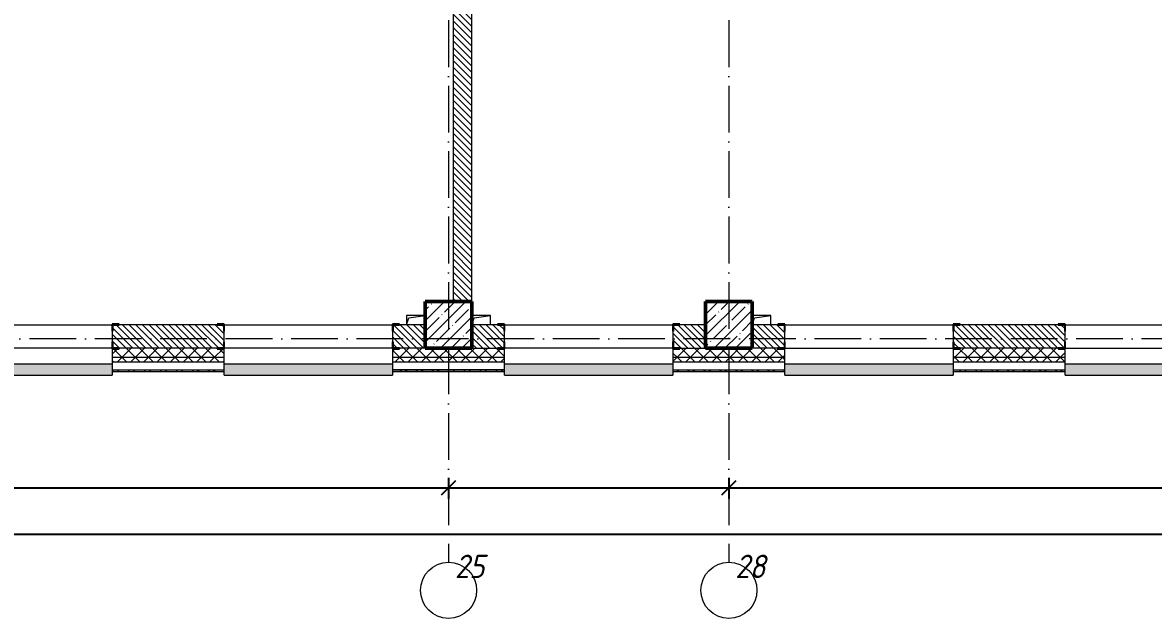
# Model space of a CAD drawing. Header units: millimetres. Extents: x -401725 to 250493, y 305116 to 802890.
# Drawn here: x 15733 to 27833, y 374196 to 380568 of the extents above; entities that cross this region are included whole.
import ezdxf

# ---------------------------------------------------------------- set-up
doc = ezdxf.new("R2010")
doc.units = ezdxf.units.MM
doc.linetypes.add('50_200_ШТРИХ_1Т_ш5_п1_п1_', pattern=[700, 500, -100, 0, -100])
for name, color, linetype, lineweight in [('A-____-____-DIMS', 7, 'Continuous', 9), ('A-GENM-____-MCUT', 7, 'Continuous', 25), ('A-GENM-____-OTLN', 7, 'Continuous', 9), ('A-GENM-____-OTLN-1', 7, 'Continuous', 25), ('A-GLAZ-____-OTLN', 7, 'Continuous', 9), ('A-WALL-____-MCUT', 7, 'Continuous', 13), ('A-WALL-____-MCUT-1', 7, 'Continuous', 9), ('A-WALL-____-OTLN', 7, 'Continuous', 9), ('A-WALL-____-PATT-1', 7, 'Continuous', 9), ('A-WALL-FNSH-MCUT-1', 7, 'Continuous', 9), ('S-COLS-____-MCUT', 7, 'Continuous', 50), ('S-COLS-____-OTLN', 7, 'Continuous', 9), ('S-GRID-____-IDEN', 7, 'Continuous', 9), ('S-GRID-____-OTLN-1', 7, '50_200_ШТРИХ_1Т_ш5_п1_п1_', 9)]:
    doc.layers.add(name, color=color, linetype=linetype, lineweight=lineweight)
doc.layers.add('A-GLAZ-____-OTLN-1', color=7, linetype='Continuous', lineweight=9, true_color=0xc0c0c0)
doc.styles.add('ISOCPEUR_I', font='isocpeui.ttf', dxfattribs={"width": 0.9, "height": 2.5})
doc.styles.add('ISOCPEUR_I_9', font='isocpeui.ttf', dxfattribs={"width": 0.9, "height": 250})
doc.dimstyles.new('ISO-2_5_0_9К_БОЛЬШОЙ_ОСИ', dxfattribs={"dimscale": 304.8, "dimtxt": 248.995294, "dimasz": 0.492126, "dimexe": 0.393701, "dimexo": 0, "dimgap": 0, "dimtad": 1, "dimdec": 0, "dimzin": 0, "dimdsep": 46, "dimtxsty": 'ISOCPEUR_I', "dimblk1": 'OBLIQUE', "dimblk2": 'OBLIQUE', "dimsah": 1, "dimcen": 0.09, "dimdle": 0.393701, "dimazin": 0, "dimtfac": 1, "dimtdec": 4, "dimtix": 1, "dimtmove": 0, "dimatfit": 3, "dimfxl": 1, "dimtvp": 1, "dimtolj": 1, "dimtzin": 0, "dimarcsym": 2})
pattern_1 = [(135, (-15659.08, 321904.697), (-35.35534, -35.35534), [])]
pattern_2 = [(45, (-15659.08, 321904.7), (-70.71068, 70.71068), []), (135, (-15659.08, 321904.7), (-70.71068, -70.71068), [])]

# ---------------------------------------------------------------- blocks, each defined once
blk = doc.blocks.new('BSC_Колонна _Прямоугольная - 500х500-V13-АР1_План отверстий 2 этажа в осях 1-64_Ю-ЯЯ')
at = {"layer": 'S-COLS-____-OTLN'}
h = blk.add_hatch(dxfattribs=at)
h.set_pattern_fill('FP_22', color=256, style=0, pattern_type=2)
h.set_pattern_definition([(45, (-35950, -55431.04), (-114.04925, 114.04925), []), (45, (-35835.95, -55431.04), (-114.04925, 114.04925), [201.613, -40.323, 3.353, -36.97])])
h.paths.add_polyline_path([(-250, -250), (250, -250), (250, 250), (-250, 250), (-250, 179)], flags=0)
at = {"layer": 'S-COLS-____-MCUT'}
for p, q in [((250, 250), (-250, 250)), ((-250, 250), (-250, -250)), ((250, -250), (250, 250)), ((-250, -250), (250, -250))]:
    blk.add_line(p, q, dxfattribs=at)
blk = doc.blocks.new('BSC_Колонна _Прямоугольная - 500х500-V43-АР1_План отверстий 2 этажа в осях 1-64_Ю-ЯЯ')
at = {"layer": 'S-COLS-____-OTLN'}
h = blk.add_hatch(dxfattribs=at)
h.set_pattern_fill('FP_53', color=256, style=0, pattern_type=2)
h.set_pattern_definition([(45, (-38950, -55431.04), (-114.04925, 114.04925), []), (45, (-38835.95, -55431.04), (-114.04925, 114.04925), [201.613, -40.323, 3.353, -36.97])])
h.paths.add_polyline_path([(-250, -250), (250, -250), (250, 250), (-250, 250)], flags=0)
at = {"layer": 'S-COLS-____-MCUT'}
for p, q in [((250, 250), (-250, 250)), ((-250, 250), (-250, -250)), ((250, -250), (250, 250)), ((-250, -250), (250, -250))]:
    blk.add_line(p, q, dxfattribs=at)
blk = doc.blocks.new('Фахверк_СКБ_Уголок - 250_2700-27497298-АР1_План отверстий 2 этажа в осях 1-64_Ю-ЯЯ')
at = {"layer": 'A-GENM-____-MCUT'}
for p, q in [((200, 181), (125, 181)), ((125, 181), (125, 106)), ((131, 106), (131, 175)), ((131, 175), (200, 175)), ((200, 175), (200, 181)), ((125, 106), (131, 106)), ((131, -6), (125, -6)), ((125, -6), (125, -81)), ((125, -81), (200, -81)), ((131, -75), (131, -6)), ((200, -75), (131, -75)), ((200, -81), (200, -75))]:
    blk.add_line(p, q, dxfattribs=at)
blk = doc.blocks.new('AR_Отверстие прямоугольное _в плите_ - AR_Отверстие прямоугольное _в плите_-V167-АР1_План отверстий 2 этажа в осях 1-64_Ю-ЯЯ')
at = {"layer": 'A-GENM-____-OTLN'}
for p, q in [((100, 50), (-100, 50)), ((-100, -50), (-75, 25)), ((-75, 25), (100, 50)), ((100, -50), (100, 50))]:
    blk.add_line(p, q, dxfattribs=at)
blk = doc.blocks.new('AR_Отверстие прямоугольное _в плите_ - AR_Отверстие прямоугольное _в плите_-V175-АР1_План отверстий 2 этажа в осях 1-64_Ю-ЯЯ')
at = {"layer": 'A-GENM-____-OTLN'}
for p, q in [((100, 50), (-100, 50)), ((-100, 50), (-100, -50)), ((-100, -50), (-75, 25)), ((-75, 25), (100, 50))]:
    blk.add_line(p, q, dxfattribs=at)
blk = doc.blocks.new('Отлив_СКБ - Отлив витража_120_НВФ-31885687-АР1_План отверстий 2 этажа в осях 1-64_Ю-ЯЯ')
at = {"layer": 'A-GLAZ-____-OTLN-1'}
for points in [[(0, 0), (0, -2), (1800, -2), (1800, 0), (1023, 0)], [(0, -83), (0, -120), (1800, -120), (1800, -2), (0, -2), (0, -63)]]:
    blk.add_hatch(color=256, dxfattribs=at).paths.add_polyline_path(points, flags=0)
at = {"layer": 'A-GLAZ-____-OTLN'}
for p, q in [((0, 0), (1800, 0)), ((1800, -2), (0, -2)), ((0, -120), (0, -83)), ((0, -120), (1800, -120)), ((1800, -83), (1800, -120))]:
    blk.add_line(p, q, dxfattribs=at)
blk = doc.blocks.new('Ось сетки - Круг_Ø6_00__ISO-2_5_0_9K_-25732049-АР1_План отверстий 2 этажа в осях 1-64_Ю-ЯЯ')
at = {"layer": 'S-GRID-____-IDEN'}
blk.add_circle((0, 0), 3, dxfattribs=at)
blk = doc.blocks.new('_Oblique')
at = {"color": 0, "linetype": 'ByBlock', "lineweight": -2}
blk.add_line((-0.5, -0.5), (0.5, 0.5), dxfattribs=at)
blk = doc.blocks.new('*D8831')
at = {"layer": 'A-____-____-DIMS', "color": 0, "lineweight": -2, "transparency": 16777216}
for p, q in [((14291, 375699), (14291, 375473)), ((20291, 375699), (20291, 375473)), ((14171, 375593), (20411, 375593))]:
    blk.add_line(p, q, dxfattribs=at)
at = {"layer": 'Defpoints', "color": 0, "transparency": 16777216}
for p in [(14291, 375699), (20291, 375699), (20291, 375593)]:
    blk.add_point(p, dxfattribs=at)
at = {"layer": 'A-____-____-DIMS', "color": 0, "lineweight": -2, "transparency": 16777216, "xscale": 150, "yscale": 150, "zscale": 150, "rotation": 180}
blk.add_blockref('_Oblique', (14291, 375593), dxfattribs=at)
at = {"layer": 'A-____-____-DIMS', "color": 0, "lineweight": -2, "transparency": 16777216, "xscale": 150, "yscale": 150, "zscale": 150}
blk.add_blockref('_Oblique', (20291, 375593), dxfattribs=at)
at = {"layer": 'A-____-____-DIMS', "color": 0, "transparency": 16777216, "insert": (17291, 375594), "char_height": 2.5, "width": 758.48, "attachment_point": 5, "style": 'ISOCPEUR_I'}
blk.add_mtext('\\A1;6000', dxfattribs=at)
blk = doc.blocks.new('*D8832')
at = {"layer": 'A-____-____-DIMS', "color": 0, "lineweight": -2, "transparency": 16777216}
for p, q in [((20291, 375699), (20291, 375473)), ((23291, 375699), (23291, 375473)), ((20171, 375593), (23411, 375593))]:
    blk.add_line(p, q, dxfattribs=at)
at = {"layer": 'Defpoints', "color": 0, "transparency": 16777216}
for p in [(20291, 375699), (23291, 375699), (23291, 375593)]:
    blk.add_point(p, dxfattribs=at)
at = {"layer": 'A-____-____-DIMS', "color": 0, "lineweight": -2, "transparency": 16777216, "xscale": 150, "yscale": 150, "zscale": 150, "rotation": 180}
blk.add_blockref('_Oblique', (20291, 375593), dxfattribs=at)
at = {"layer": 'A-____-____-DIMS', "color": 0, "lineweight": -2, "transparency": 16777216, "xscale": 150, "yscale": 150, "zscale": 150}
blk.add_blockref('_Oblique', (23291, 375593), dxfattribs=at)
at = {"layer": 'A-____-____-DIMS', "color": 0, "transparency": 16777216, "insert": (21791, 375594), "char_height": 2.5, "width": 758.48, "attachment_point": 5, "style": 'ISOCPEUR_I'}
blk.add_mtext('\\A1;3000', dxfattribs=at)
blk = doc.blocks.new('*D8833')
at = {"layer": 'A-____-____-DIMS', "color": 0, "lineweight": -2, "transparency": 16777216}
for p, q in [((23291, 375699), (23291, 375473)), ((29291, 375699), (29291, 375473)), ((23171, 375593), (29411, 375593))]:
    blk.add_line(p, q, dxfattribs=at)
at = {"layer": 'Defpoints', "color": 0, "transparency": 16777216}
for p in [(23291, 375699), (29291, 375699), (29291, 375593)]:
    blk.add_point(p, dxfattribs=at)
at = {"layer": 'A-____-____-DIMS', "color": 0, "lineweight": -2, "transparency": 16777216, "xscale": 150, "yscale": 150, "zscale": 150, "rotation": 180}
blk.add_blockref('_Oblique', (23291, 375593), dxfattribs=at)
at = {"layer": 'A-____-____-DIMS', "color": 0, "lineweight": -2, "transparency": 16777216, "xscale": 150, "yscale": 150, "zscale": 150}
blk.add_blockref('_Oblique', (29291, 375593), dxfattribs=at)
at = {"layer": 'A-____-____-DIMS', "color": 0, "transparency": 16777216, "insert": (26291, 375594), "char_height": 2.5, "width": 758.48, "attachment_point": 5, "style": 'ISOCPEUR_I'}
blk.add_mtext('\\A1;6000', dxfattribs=at)
blk = doc.blocks.new('*D8996')
at = {"layer": 'A-____-____-DIMS', "color": 0, "lineweight": -2, "transparency": 16777216}
for p, q in [((-18009, 375202), (-18009, 374976)), ((55391, 375202), (55391, 374976)), ((-18129, 375096), (55511, 375096))]:
    blk.add_line(p, q, dxfattribs=at)
at = {"layer": 'Defpoints', "color": 0, "transparency": 16777216}
for p in [(-18009, 375202), (55391, 375202), (55391, 375096)]:
    blk.add_point(p, dxfattribs=at)
at = {"layer": 'A-____-____-DIMS', "color": 0, "lineweight": -2, "transparency": 16777216, "xscale": 150, "yscale": 150, "zscale": 150, "rotation": 180}
blk.add_blockref('_Oblique', (-18009, 375096), dxfattribs=at)
at = {"layer": 'A-____-____-DIMS', "color": 0, "lineweight": -2, "transparency": 16777216, "xscale": 150, "yscale": 150, "zscale": 150}
blk.add_blockref('_Oblique', (55391, 375096), dxfattribs=at)
at = {"layer": 'A-____-____-DIMS', "color": 0, "transparency": 16777216, "insert": (18691, 375098), "char_height": 2.5, "width": 971.08, "attachment_point": 5, "style": 'ISOCPEUR_I'}
blk.add_mtext('\\A1;73400', dxfattribs=at)

msp = doc.modelspace()

# ---------------------------------------------------------------- hatches: boundary and pattern name
at = {"layer": 'A-WALL-____-PATT-1'}
h = msp.add_hatch(dxfattribs=at)
h.set_pattern_fill('FP_6', color=256, style=0, pattern_type=2)
h.set_pattern_definition(pattern_1)
h.paths.add_polyline_path([(20340.9187, 377585.7392), (20540.9187, 377585.7392), (20540.9187, 381079.7392), (20471.9187, 381079.7392), (20471.9187, 381085.7392), (20540.9187, 381085.7392), (20540.9187, 384585.7392), (20340.9187, 384585.7392), (20340.9187, 381085.7392), (20409.9187, 381085.7392), (20409.9187, 381079.7392), (20340.9187, 381079.7392), (20340.9187, 379129.289)], flags=0)
h = msp.add_hatch(dxfattribs=at)
h.set_pattern_fill('FP_6', color=256, style=0, pattern_type=2)
h.set_pattern_definition(pattern_1)
h.paths.add_polyline_path([(19696.9187, 377085.7392), (20040.9187, 377085.7392), (20040.9187, 377335.7392), (19696.9187, 377335.7392), (19696.9187, 377266.7392), (19690.9187, 377266.7392), (19690.9187, 377154.7392), (19696.9187, 377154.7392)], flags=0)
h.paths.add_polyline_path([(17815.9187, 377085.7392), (17884.9187, 377085.7392), (17884.9187, 377154.7392), (17890.9187, 377154.7392), (17890.9187, 377266.7392), (17884.9187, 377266.7392), (17884.9187, 377335.7392), (16696.9187, 377335.7392), (16696.9187, 377266.7392), (16690.9187, 377266.7392), (16690.9187, 377154.7392), (16696.9187, 377154.7392), (16696.9187, 377085.7392), (16765.9187, 377085.7392)], flags=0)
h.paths.add_polyline_path([(14884.9187, 377085.7392), (14884.9187, 377154.7392), (14890.9187, 377154.7392), (14890.9187, 377266.7392), (14884.9187, 377266.7392), (14884.9187, 377335.7392), (14540.9187, 377335.7392), (14540.9187, 377085.7392), (14815.9187, 377085.7392)], flags=0)
h = msp.add_hatch(dxfattribs=at)
h.set_pattern_fill('FP_6', color=256, style=0, pattern_type=2)
h.set_pattern_definition(pattern_1)
h.paths.add_polyline_path([(23040.9187, 377085.7392), (23040.9187, 377335.7392), (22696.9187, 377335.7392), (22696.9187, 377266.7392), (22690.9187, 377266.7392), (22690.9187, 377154.7392), (22696.9187, 377154.7392), (22696.9187, 377085.7392), (22765.9187, 377085.7392)], flags=0)
h.paths.add_polyline_path([(20884.9187, 377085.7392), (20884.9187, 377154.7392), (20890.9187, 377154.7392), (20890.9187, 377266.7392), (20884.9187, 377266.7392), (20884.9187, 377335.7392), (20540.9187, 377335.7392), (20540.9187, 377085.7392), (20815.9187, 377085.7392)], flags=0)
h = msp.add_hatch(dxfattribs=at)
h.set_pattern_fill('FP_6', color=256, style=0, pattern_type=2)
h.set_pattern_definition(pattern_1)
h.paths.add_polyline_path([(28696.9187, 377085.7392), (29040.9187, 377085.7392), (29040.9187, 377335.7392), (28696.9187, 377335.7392), (28696.9187, 377266.7392), (28690.9187, 377266.7392), (28690.9187, 377154.7392), (28696.9187, 377154.7392), (28696.9187, 377090.0249)], flags=0)
h.paths.add_polyline_path([(25696.9187, 377085.7392), (26884.9187, 377085.7392), (26884.9187, 377154.7392), (26890.9187, 377154.7392), (26890.9187, 377266.7392), (26884.9187, 377266.7392), (26884.9187, 377335.7392), (25696.9187, 377335.7392), (25696.9187, 377266.7392), (25690.9187, 377266.7392), (25690.9187, 377154.7392), (25696.9187, 377154.7392)], flags=0)
h.paths.add_polyline_path([(23884.9187, 377085.7392), (23884.9187, 377154.7392), (23890.9187, 377154.7392), (23890.9187, 377266.7392), (23884.9187, 377266.7392), (23884.9187, 377335.7392), (23540.9187, 377335.7392), (23540.9187, 377085.7392), (23815.9187, 377085.7392)], flags=0)
h = msp.add_hatch(dxfattribs=at)
h.set_pattern_fill('FP_1', color=256, style=0, pattern_type=2)
h.set_pattern_definition(pattern_2)
h.paths.add_polyline_path([(58560.7656, 376985.7392), (58640.9187, 376985.7392), (58640.9187, 377085.7392), (52290.9187, 377085.7392), (52290.9187, 376985.7392), (55025.7643, 376985.7392)], flags=0)
h.paths.add_polyline_path([(49340.9187, 376985.7392), (51290.9187, 376985.7392), (51290.9187, 377085.7392), (49415.9187, 377085.7392), (49415.9187, 377079.7392), (49340.9187, 377079.7392)], flags=0)
h.paths.add_polyline_path([(48340.9187, 376985.7392), (48340.9187, 377079.7392), (48265.9187, 377079.7392), (48265.9187, 377085.7392), (47315.9187, 377085.7392), (47315.9187, 377079.7392), (47240.9187, 377079.7392), (47240.9187, 376985.7392), (47955.7616, 376985.7392)], flags=0)
h.paths.add_polyline_path([(44420.7603, 376985.7392), (45440.9187, 376985.7392), (45440.9187, 377079.7392), (45365.9187, 377079.7392), (45365.9187, 377085.7392), (44315.9187, 377085.7392), (44315.9187, 377079.7392), (44240.9187, 377079.7392), (44240.9187, 376985.7392), (44315.9187, 376985.7392)], flags=0)
h.paths.add_polyline_path([(42440.9187, 376985.7392), (42440.9187, 377079.7392), (42365.9187, 377079.7392), (42365.9187, 377085.7392), (41315.9187, 377085.7392), (41315.9187, 377079.7392), (41240.9187, 377079.7392), (41240.9187, 376985.7392), (41769.5093, 376985.7392)], flags=0)
h.paths.add_polyline_path([(38676.3831, 376985.7392), (39440.9187, 376985.7392), (39440.9187, 377079.7392), (39365.9187, 377079.7392), (39365.9187, 377085.7392), (38315.9187, 377085.7392), (38315.9187, 377079.7392), (38240.9187, 377079.7392), (38240.9187, 376985.7392), (38590.9187, 376985.7392)], flags=0)
h.paths.add_polyline_path([(36365.9187, 376985.7392), (36440.9187, 376985.7392), (36440.9187, 377079.7392), (36365.9187, 377079.7392), (36365.9187, 377085.7392), (35315.9187, 377085.7392), (35315.9187, 377079.7392), (35240.9187, 377079.7392), (35240.9187, 376985.7392), (35583.257, 376985.7392)], flags=0)
h.paths.add_polyline_path([(32240.9187, 376985.7392), (33440.9187, 376985.7392), (33440.9187, 377079.7392), (33365.9187, 377079.7392), (33365.9187, 377085.7392), (32315.9187, 377085.7392), (32315.9187, 377079.7392), (32240.9187, 377079.7392)], flags=0)
h.paths.add_polyline_path([(26815.9187, 376985.7392), (26890.9187, 376985.7392), (26890.9187, 377079.7392), (26815.9187, 377079.7392), (26815.9187, 377085.7392), (25765.9187, 377085.7392), (25765.9187, 377079.7392), (25690.9187, 377079.7392), (25690.9187, 376985.7392), (26745.7536, 376985.7392)], flags=0)
h.paths.add_polyline_path([(28765.9187, 376985.7392), (30440.9187, 376985.7392), (30440.9187, 377079.7392), (30365.9187, 377079.7392), (30365.9187, 377085.7392), (28765.9187, 377085.7392), (28765.9187, 377079.7392), (28690.9187, 377079.7392), (28690.9187, 376985.7392)], flags=0)
h.paths.add_polyline_path([(23815.9187, 376985.7392), (23890.9187, 376985.7392), (23890.9187, 377079.7392), (23815.9187, 377079.7392), (23815.9187, 377085.7392), (22765.9187, 377085.7392), (22765.9187, 377079.7392), (22690.9187, 377079.7392), (22690.9187, 376985.7392), (23540.9187, 376985.7392)], flags=0)
h.paths.add_polyline_path([(20890.9187, 376985.7392), (20890.9187, 377079.7392), (20815.9187, 377079.7392), (20815.9187, 377085.7392), (19765.9187, 377085.7392), (19765.9187, 377079.7392), (19690.9187, 377079.7392), (19690.9187, 376985.7392), (20559.5013, 376985.7392)], flags=0)
h.paths.add_polyline_path([(16690.9187, 376985.7392), (17890.9187, 376985.7392), (17890.9187, 377079.7392), (17815.9187, 377079.7392), (17815.9187, 377085.7392), (16765.9187, 377085.7392), (16765.9187, 377079.7392), (16690.9187, 377079.7392)], flags=0)
h.paths.add_polyline_path([(14890.9187, 376985.7392), (14890.9187, 377079.7392), (14815.9187, 377079.7392), (14815.9187, 377085.7392), (13765.9187, 377085.7392), (13765.9187, 377079.7392), (13690.9187, 377079.7392), (13690.9187, 376985.7392), (14815.9187, 376985.7392)], flags=0)
h.paths.add_polyline_path([(11040.9187, 376985.7392), (11890.9187, 376985.7392), (11890.9187, 377079.7392), (11815.9187, 377079.7392), (11815.9187, 377085.7392), (10765.9187, 377085.7392), (10765.9187, 377079.7392), (10690.9187, 377079.7392), (10690.9187, 376985.7392), (10838.2476, 376985.7392)], flags=0)
h.paths.add_polyline_path([(8890.9187, 376985.7392), (8890.9187, 377079.7392), (8815.9187, 377079.7392), (8815.9187, 377085.7392), (7765.9187, 377085.7392), (7765.9187, 377079.7392), (7690.9187, 377079.7392), (7690.9187, 376985.7392), (8186.9966, 376985.7392)], flags=0)
h.paths.add_polyline_path([(5890.9187, 376985.7392), (5890.9187, 377079.7392), (5815.9187, 377079.7392), (5815.9187, 377085.7392), (4765.9187, 377085.7392), (4765.9187, 377079.7392), (4690.9187, 377079.7392), (4690.9187, 376985.7392), (5815.9187, 376985.7392)], flags=0)
h.paths.add_polyline_path([(2890.9187, 376985.7392), (2890.9187, 377079.7392), (2815.9187, 377079.7392), (2815.9187, 377085.7392), (1765.9187, 377085.7392), (1765.9187, 377079.7392), (1690.9187, 377079.7392), (1690.9187, 376985.7392), (2884.4946, 376985.7392)], flags=0)
h.paths.add_polyline_path([(690.9187, 376985.7392), (690.9187, 377079.7392), (615.9187, 377079.7392), (615.9187, 377085.7392), (-9109.0813, 377085.7392), (-9109.0813, 376985.7392), (233.2436, 376985.7392)], flags=0)
h.paths.add_polyline_path([(-10109.0813, 376985.7392), (-10109.0813, 377085.7392), (-18109.0813, 377085.7392), (-18109.0813, 376985.7392), (-12139.2611, 376985.7392)], flags=0)
h = msp.add_hatch(dxfattribs=at)
h.set_pattern_fill('FP_1', color=256, style=0, pattern_type=2)
h.set_pattern_definition(pattern_2)
h.paths.add_polyline_path([(58640.9187, 376935.7392), (58640.9187, 376985.7392), (52290.9187, 376985.7392), (52290.9187, 376935.7392), (58560.7656, 376935.7392)], flags=0)
h.paths.add_polyline_path([(51290.9187, 376935.7392), (51290.9187, 376985.7392), (49340.9187, 376985.7392), (49340.9187, 376935.7392), (49723.2623, 376935.7392)], flags=0)
h.paths.add_polyline_path([(48340.9187, 376935.7392), (48340.9187, 376985.7392), (47240.9187, 376985.7392), (47240.9187, 376935.7392), (47955.7616, 376935.7392)], flags=0)
h.paths.add_polyline_path([(45440.9187, 376935.7392), (45440.9187, 376985.7392), (44240.9187, 376985.7392), (44240.9187, 376935.7392), (44420.7603, 376935.7392)], flags=0)
h.paths.add_polyline_path([(42440.9187, 376935.7392), (42440.9187, 376985.7392), (41240.9187, 376985.7392), (41240.9187, 376935.7392), (41769.5093, 376935.7392)], flags=0)
h.paths.add_polyline_path([(39440.9187, 376935.7392), (39440.9187, 376985.7392), (38240.9187, 376985.7392), (38240.9187, 376935.7392), (39118.2583, 376935.7392)], flags=0)
h.paths.add_polyline_path([(35240.9187, 376935.7392), (36440.9187, 376935.7392), (36440.9187, 376985.7392), (35240.9187, 376985.7392)], flags=0)
h.paths.add_polyline_path([(32932.006, 376935.7392), (33440.9187, 376935.7392), (33440.9187, 376985.7392), (32240.9187, 376985.7392), (32240.9187, 376935.7392)], flags=0)
h.paths.add_polyline_path([(28690.9187, 376935.7392), (30440.9187, 376935.7392), (30440.9187, 376985.7392), (28690.9187, 376985.7392)], flags=0)
h.paths.add_polyline_path([(25690.9187, 376935.7392), (26890.9187, 376935.7392), (26890.9187, 376985.7392), (25690.9187, 376985.7392)], flags=0)
h.paths.add_polyline_path([(23890.9187, 376935.7392), (23890.9187, 376985.7392), (22690.9187, 376985.7392), (22690.9187, 376935.7392), (23210.7523, 376935.7392)], flags=0)
h.paths.add_polyline_path([(17890.9187, 376935.7392), (17890.9187, 376985.7392), (16690.9187, 376985.7392), (16690.9187, 376935.7392)], flags=0)
h.paths.add_polyline_path([(19690.9187, 376935.7392), (20890.9187, 376935.7392), (20890.9187, 376985.7392), (19690.9187, 376985.7392)], flags=0)
h.paths.add_polyline_path([(14890.9187, 376935.7392), (14890.9187, 376985.7392), (13690.9187, 376985.7392), (13690.9187, 376935.7392), (14373.2489, 376935.7392)], flags=0)
h.paths.add_polyline_path([(11890.9187, 376935.7392), (11890.9187, 376985.7392), (10690.9187, 376985.7392), (10690.9187, 376935.7392), (11721.9979, 376935.7392)], flags=0)
h.paths.add_polyline_path([(7690.9187, 376935.7392), (8890.9187, 376935.7392), (8890.9187, 376985.7392), (7690.9187, 376985.7392)], flags=0)
h.paths.add_polyline_path([(5890.9187, 376935.7392), (5890.9187, 376985.7392), (4690.9187, 376985.7392), (4690.9187, 376935.7392), (5535.7456, 376935.7392)], flags=0)
h.paths.add_polyline_path([(2884.4946, 376935.7392), (2890.9187, 376935.7392), (2890.9187, 376985.7392), (1690.9187, 376985.7392), (1690.9187, 376935.7392), (2000.7443, 376935.7392)], flags=0)
h.paths.add_polyline_path([(690.9187, 376935.7392), (690.9187, 376985.7392), (-9109.0813, 376985.7392), (-9109.0813, 376935.7392), (233.2436, 376935.7392)], flags=0)
h.paths.add_polyline_path([(-10109.0813, 376935.7392), (-10109.0813, 376985.7392), (-18209.0813, 376985.7392), (-18209.0813, 376935.7392), (-12139.2611, 376935.7392)], flags=0)
h = msp.add_hatch(dxfattribs=at)
h.set_pattern_fill('FP_3', color=256, style=0, pattern_type=2)
h.set_pattern_definition([(45, (-15659.08, 321904.7), (-85.53659, 85.53659), []), (45, (-15602.06, 321904.7), (-85.53659, 85.53659), [])])
h.paths.add_polyline_path([(29555.9187, 376835.7392), (29555.9187, 376855.7392), (28690.9187, 376855.7392), (28690.9187, 376835.7392), (29397.0046, 376835.7392)], flags=0)
h.paths.add_polyline_path([(26745.7536, 376835.7392), (26890.9187, 376835.7392), (26890.9187, 376855.7392), (25690.9187, 376855.7392), (25690.9187, 376835.7392)], flags=0)
h.paths.add_polyline_path([(23210.7523, 376835.7392), (23890.9187, 376835.7392), (23890.9187, 376855.7392), (22690.9187, 376855.7392), (22690.9187, 376835.7392)], flags=0)
h.paths.add_polyline_path([(20890.9187, 376835.7392), (20890.9187, 376855.7392), (19690.9187, 376855.7392), (19690.9187, 376835.7392), (20559.5013, 376835.7392)], flags=0)
h.paths.add_polyline_path([(17890.9187, 376835.7392), (17890.9187, 376855.7392), (16690.9187, 376855.7392), (16690.9187, 376835.7392)], flags=0)
h.paths.add_polyline_path([(14890.9187, 376835.7392), (14890.9187, 376855.7392), (13690.9187, 376855.7392), (13690.9187, 376835.7392), (14373.2489, 376835.7392)], flags=0)
h.paths.add_polyline_path([(11721.9979, 376835.7392), (11890.9187, 376835.7392), (11890.9187, 376855.7392), (10690.9187, 376855.7392), (10690.9187, 376835.7392), (10838.2476, 376835.7392)], flags=0)
h.paths.add_polyline_path([(8890.9187, 376835.7392), (8890.9187, 376855.7392), (7690.9187, 376855.7392), (7690.9187, 376835.7392), (8186.9966, 376835.7392)], flags=0)
h.paths.add_polyline_path([(5535.7456, 376835.7392), (5890.9187, 376835.7392), (5890.9187, 376855.7392), (4690.9187, 376855.7392), (4690.9187, 376835.7392)], flags=0)
h.paths.add_polyline_path([(1690.9187, 376835.7392), (2890.9187, 376835.7392), (2890.9187, 376855.7392), (1690.9187, 376855.7392)], flags=0)
h.paths.add_polyline_path([(690.9187, 376835.7392), (690.9187, 376855.7392), (-9109.0813, 376855.7392), (-9109.0813, 376835.7392), (233.2436, 376835.7392)], flags=0)
h.paths.add_polyline_path([(-10109.0813, 376835.7392), (-10109.0813, 376855.7392), (-18339.0813, 376855.7392), (-18339.0813, 376835.7392), (-12139.2611, 376835.7392)], flags=0)

# ---------------------------------------------------------------- linework, layer by layer
at = {"layer": 'A-WALL-____-MCUT'}
for p, q in [((20340.9187, 381010.7392), (20340.9187, 377585.7392)), ((20540.9187, 377585.7392), (20540.9187, 381010.7392)), ((17815.9187, 377335.7392), (16765.9187, 377335.7392)), ((20040.9187, 377335.7392), (19765.9187, 377335.7392)), ((20815.9187, 377335.7392), (20540.9187, 377335.7392)), ((23040.9187, 377335.7392), (22765.9187, 377335.7392)), ((23815.9187, 377335.7392), (23540.9187, 377335.7392)), ((26815.9187, 377335.7392), (25765.9187, 377335.7392)), ((16690.9187, 377266.7392), (16690.9187, 377154.7392)), ((17890.9187, 377154.7392), (17890.9187, 377266.7392)), ((19690.9187, 377266.7392), (19690.9187, 377154.7392)), ((20890.9187, 377154.7392), (20890.9187, 377266.7392)), ((22690.9187, 377266.7392), (22690.9187, 377154.7392)), ((23890.9187, 377154.7392), (23890.9187, 377266.7392)), ((25690.9187, 377266.7392), (25690.9187, 377154.7392)), ((26890.9187, 377154.7392), (26890.9187, 377266.7392)), ((16690.9187, 377079.7392), (16690.9187, 376855.7392)), ((17890.9187, 376855.7392), (17890.9187, 377079.7392)), ((19690.9187, 377079.7392), (19690.9187, 376855.7392)), ((20540.9187, 377085.7392), (20815.9187, 377085.7392)), ((20890.9187, 376855.7392), (20890.9187, 377079.7392)), ((22690.9187, 377079.7392), (22690.9187, 376855.7392)), ((22765.9187, 377085.7392), (23040.9187, 377085.7392)), ((23890.9187, 376855.7392), (23890.9187, 377079.7392)), ((25690.9187, 377079.7392), (25690.9187, 376855.7392)), ((26890.9187, 376855.7392), (26890.9187, 377079.7392)), ((16690.9187, 376855.7392), (17890.9187, 376855.7392)), ((19690.9187, 376855.7392), (20890.9187, 376855.7392)), ((22690.9187, 376855.7392), (23890.9187, 376855.7392)), ((25690.9187, 376855.7392), (26890.9187, 376855.7392))]:
    msp.add_line(p, q, dxfattribs=at)
at = {"layer": 'A-WALL-____-MCUT-1'}
for p, q in [((17815.9187, 377085.7392), (16765.9187, 377085.7392)), ((20040.9187, 377085.7392), (19765.9187, 377085.7392)), ((23815.9187, 377085.7392), (23540.9187, 377085.7392)), ((26815.9187, 377085.7392), (25765.9187, 377085.7392)), ((17890.9187, 376985.7392), (16690.9187, 376985.7392)), ((17890.9187, 376935.7392), (16690.9187, 376935.7392)), ((20890.9187, 376985.7392), (19690.9187, 376985.7392)), ((20890.9187, 376935.7392), (19690.9187, 376935.7392)), ((23890.9187, 376985.7392), (22690.9187, 376985.7392)), ((23890.9187, 376935.7392), (22690.9187, 376935.7392)), ((26890.9187, 376985.7392), (25690.9187, 376985.7392)), ((26890.9187, 376935.7392), (25690.9187, 376935.7392))]:
    msp.add_line(p, q, dxfattribs=at)
at = {"layer": 'A-WALL-____-OTLN'}
for p, q in [((14890.9187, 377335.7392), (16690.9187, 377335.7392)), ((17890.9187, 377335.7392), (19690.9187, 377335.7392)), ((20890.9187, 377335.7392), (22690.9187, 377335.7392)), ((23890.9187, 377335.7392), (25690.9187, 377335.7392)), ((26890.9187, 377335.7392), (28690.9187, 377335.7392)), ((16690.9187, 377085.7392), (14890.9187, 377085.7392)), ((19690.9187, 377085.7392), (17890.9187, 377085.7392)), ((22690.9187, 377085.7392), (20890.9187, 377085.7392)), ((23890.9187, 377085.7392), (25690.9187, 377085.7392)), ((26890.9187, 377085.7392), (28690.9187, 377085.7392))]:
    msp.add_line(p, q, dxfattribs=at)
at = {"layer": 'A-WALL-FNSH-MCUT-1'}
for p, q in [((16690.9187, 376855.7392), (16690.9187, 376855.7392)), ((16690.9187, 376855.7392), (16690.9187, 376835.7392)), ((16690.9187, 376835.7392), (17890.9187, 376835.7392)), ((17890.9187, 376835.7392), (17890.9187, 376855.7392)), ((20890.9187, 376855.7392), (19690.9187, 376855.7392)), ((19690.9187, 376855.7392), (19690.9187, 376835.7392)), ((19690.9187, 376835.7392), (20890.9187, 376835.7392)), ((20890.9187, 376835.7392), (20890.9187, 376855.7392)), ((22690.9187, 376855.7392), (22690.9187, 376835.7392)), ((22690.9187, 376835.7392), (23890.9187, 376835.7392)), ((23890.9187, 376835.7392), (23890.9187, 376855.7392)), ((25690.9187, 376855.7392), (25690.9187, 376855.7392)), ((25690.9187, 376855.7392), (25690.9187, 376835.7392)), ((25690.9187, 376835.7392), (26890.9187, 376835.7392)), ((26890.9187, 376835.7392), (26890.9187, 376855.7392))]:
    msp.add_line(p, q, dxfattribs=at)
at = {"layer": 'S-GRID-____-OTLN-1'}
for p, q in [((20290.9187, 412797.5486), (20290.9187, 374796.285)), ((23290.9187, 412797.5486), (23290.9187, 374796.285)), ((88415.3253, 377185.7392), (-20327.8515, 377185.7392))]:
    msp.add_line(p, q, dxfattribs=at)

# ---------------------------------------------------------------- block references
at = {"layer": 'A-GENM-____-OTLN'}
for name, p in [('AR_Отверстие прямоугольное _в плите_ - AR_Отверстие прямоугольное _в плите_-V175-АР1_План отверстий 2 этажа в осях 1-64_Ю-ЯЯ', (19940.9187, 377385.7392)), ('AR_Отверстие прямоугольное _в плите_ - AR_Отверстие прямоугольное _в плите_-V167-АР1_План отверстий 2 этажа в осях 1-64_Ю-ЯЯ', (20640.9187, 377385.7392)), ('AR_Отверстие прямоугольное _в плите_ - AR_Отверстие прямоугольное _в плите_-V167-АР1_План отверстий 2 этажа в осях 1-64_Ю-ЯЯ', (23640.9187, 377385.7392))]:
    msp.add_blockref(name, p, dxfattribs=at)
at = {"layer": 'A-GENM-____-OTLN-1'}
for p in [(16565.9187, 377160.7392), (19565.9187, 377160.7392), (22565.9187, 377160.7392), (25565.9187, 377160.7392)]:
    msp.add_blockref('Фахверк_СКБ_Уголок - 250_2700-27497298-АР1_План отверстий 2 этажа в осях 1-64_Ю-ЯЯ', p, dxfattribs=at)
at = {"layer": 'A-GENM-____-OTLN-1', "rotation": 180}
for p in [(18015.9187, 377260.7392), (21015.9187, 377260.7392), (24015.9187, 377260.7392), (27015.9187, 377260.7392)]:
    msp.add_blockref('Фахверк_СКБ_Уголок - 250_2700-27497298-АР1_План отверстий 2 этажа в осях 1-64_Ю-ЯЯ', p, dxfattribs=at)
at = {"layer": 'A-GLAZ-____-OTLN'}
for p in [(14890.9187, 376918.7392), (17890.9187, 376918.7392), (20890.9187, 376918.7392), (23890.9187, 376918.7392), (26890.9187, 376918.7392)]:
    msp.add_blockref('Отлив_СКБ - Отлив витража_120_НВФ-31885687-АР1_План отверстий 2 этажа в осях 1-64_Ю-ЯЯ', p, dxfattribs=at)
at = {"layer": 'S-COLS-____-OTLN'}
for name, p in [('BSC_Колонна _Прямоугольная - 500х500-V13-АР1_План отверстий 2 этажа в осях 1-64_Ю-ЯЯ', (20290.9187, 377335.7392)), ('BSC_Колонна _Прямоугольная - 500х500-V43-АР1_План отверстий 2 этажа в осях 1-64_Ю-ЯЯ', (23290.9187, 377335.7392))]:
    msp.add_blockref(name, p, dxfattribs=at)
at = {"layer": 'S-GRID-____-IDEN', "xscale": 99.99999999999993, "yscale": 99.99999999999993, "zscale": 99.99999999999993, "rotation": 180}
for p in [(20290.9187, 374496.285), (23290.9187, 374496.285)]:
    msp.add_blockref('Ось сетки - Круг_Ø6_00__ISO-2_5_0_9K_-25732049-АР1_План отверстий 2 этажа в осях 1-64_Ю-ЯЯ', p, dxfattribs=at)

# ---------------------------------------------------------------- texts
at = {"layer": 'S-GRID-____-IDEN', "char_height": 250, "width": 404.0505, "attachment_point": 1, "style": 'ISOCPEUR_I_9'}
for s, insert in [('25', (20358.2122, 374877.4724)), ('28', (23358.2122, 374877.4724))]:
    msp.add_mtext(s, dxfattribs=dict(at, insert=insert))

# ---------------------------------------------------------------- dimensions: what is measured, and where the dimension line sits
at = {"layer": 'A-____-____-DIMS'}
for base, p1, p2, override, picture, middle in [((20290.9187, 375593.1643), (14290.9187, 375699.2303), (20290.9187, 375699.2303), {"dimpost": '<>', "dimfxl": 6000}, '*D8831', (17290.9187, 375594.4143)), ((23290.9187, 375593.1643), (20290.9187, 375699.2303), (23290.9187, 375699.2303), {"dimpost": '<>', "dimfxl": 3000}, '*D8832', (21790.9187, 375594.4143)), ((29290.9187, 375593.1643), (23290.9187, 375699.2303), (29290.9187, 375699.2303), {"dimpost": '<>', "dimfxl": 6000}, '*D8833', (26290.9187, 375594.4143)), ((55390.9187, 375096.364), (-18009.0813, 375202.43), (55390.9187, 375202.43), {"dimpost": '<>', "dimfxl": 73400}, '*D8996', (18690.9187, 375097.6301))]:
    dim = msp.add_linear_dim(base=base, p1=p1, p2=p2, dimstyle='ISO-2_5_0_9К_БОЛЬШОЙ_ОСИ', override=override, dxfattribs=at)
    dim.commit()
    dim.dimension.update_dxf_attribs({"geometry": picture, "text_midpoint": middle})

doc.saveas('drawing.dxf')
